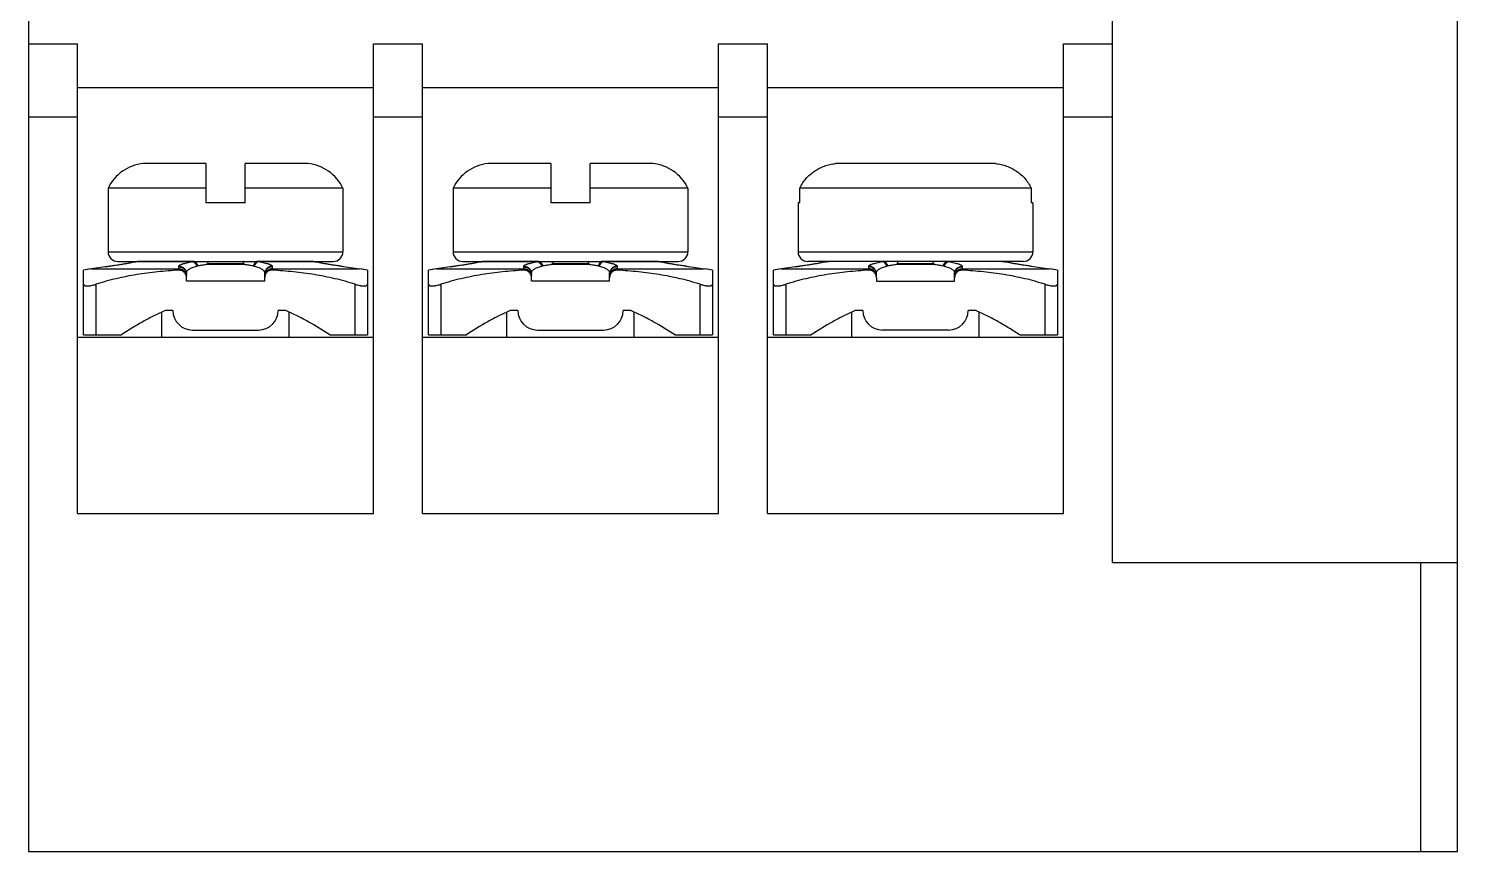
# Model space of a CAD drawing. Header units: millimetres. Extents: x 4 to 33.2, y 10.2 to 41.
# Drawn here: x 4.05 to 33.25, y 10.15 to 26.96 of the extents above; entities that cross this region are included whole.
import ezdxf

# ---------------------------------------------------------------- set-up
doc = ezdxf.new("R2010")
doc.units = ezdxf.units.MM
doc.header["$LTSCALE"] = 3.351474
doc.layers.get('0').update_dxf_attribs({"linetype": 'CONTINUOUS'})

msp = doc.modelspace()

# ---------------------------------------------------------------- linework, layer by layer
at = {"color": 7}
for p, q in [((4.049, 40.75), (4.049, 10.15)), ((33.249, 10.15), (33.249, 40.75)), ((26.199, 16.05), (26.199, 38.15)), ((4.049, 26.65), (5.049, 26.65)), ((5.049, 17.05), (5.049, 26.65)), ((11.099, 17.05), (11.099, 26.65)), ((11.099, 26.65), (12.099, 26.65)), ((12.099, 17.05), (12.099, 26.65)), ((18.149, 17.05), (18.149, 26.65)), ((18.149, 26.65), (19.149, 26.65)), ((19.149, 17.05), (19.149, 26.65)), ((25.199, 26.65), (26.199, 26.65)), ((25.199, 17.05), (25.199, 26.65)), ((11.099, 25.75), (5.049, 25.75)), ((18.149, 25.75), (12.099, 25.75)), ((25.199, 25.75), (19.149, 25.75)), ((5.049, 25.15), (4.049, 25.15)), ((12.099, 25.15), (11.099, 25.15)), ((19.149, 25.15), (18.149, 25.15)), ((26.199, 25.15), (25.199, 25.15)), ((7.674, 24.2), (6.391, 24.2)), ((7.674, 24.2), (7.674, 23.4)), ((8.474, 23.4), (8.474, 24.2)), ((9.757, 24.2), (8.474, 24.2)), ((14.724, 24.2), (13.441, 24.2)), ((14.724, 24.2), (14.724, 23.4)), ((15.524, 23.4), (15.524, 24.2)), ((16.807, 24.2), (15.524, 24.2)), ((23.809, 24.2), (20.539, 24.2)), ((5.674, 23.7), (5.674, 22.4)), ((7.674, 23.7), (5.674, 23.7)), ((10.474, 23.7), (8.474, 23.7)), ((10.474, 23.7), (10.474, 22.4)), ((12.724, 23.7), (12.724, 22.4)), ((14.724, 23.7), (12.724, 23.7)), ((17.524, 23.7), (15.524, 23.7)), ((17.524, 23.7), (17.524, 22.4)), ((24.54, 23.7), (19.807, 23.7)), ((19.807, 23.4), (19.807, 23.7)), ((24.54, 23.7), (24.54, 23.4)), ((8.474, 23.4), (7.674, 23.4)), ((15.524, 23.4), (14.724, 23.4)), ((19.807, 23.4), (19.774, 23.4)), ((19.774, 23.4), (19.774, 22.4)), ((24.574, 23.4), (24.54, 23.4)), ((24.574, 23.4), (24.574, 22.4)), ((5.674, 22.4), (10.474, 22.4)), ((5.874, 22.2), (10.274, 22.2)), ((6.265, 22.195), (6.274, 22.197)), ((6.265, 22.195), (6.265, 22.195)), ((6.274, 22.197), (6.266, 22.195)), ((7.399, 22.197), (6.274, 22.197)), ((9.874, 22.197), (8.749, 22.197)), ((9.883, 22.195), (9.874, 22.197)), ((9.882, 22.195), (9.874, 22.197)), ((9.883, 22.195), (9.883, 22.195)), ((12.724, 22.4), (17.524, 22.4)), ((12.924, 22.2), (17.324, 22.2)), ((13.315, 22.195), (13.324, 22.197)), ((13.315, 22.195), (13.315, 22.195)), ((13.324, 22.197), (13.316, 22.195)), ((14.449, 22.197), (13.324, 22.197)), ((16.924, 22.197), (15.799, 22.197)), ((16.933, 22.195), (16.924, 22.197)), ((16.932, 22.195), (16.924, 22.197)), ((16.933, 22.195), (16.933, 22.195)), ((19.774, 22.4), (24.574, 22.4)), ((24.374, 22.2), (19.974, 22.2)), ((20.374, 22.197), (20.365, 22.195)), ((20.365, 22.195), (20.365, 22.195)), ((20.374, 22.197), (20.366, 22.195)), ((21.499, 22.197), (20.374, 22.197)), ((23.974, 22.197), (22.849, 22.197)), ((23.974, 22.197), (23.983, 22.195)), ((23.982, 22.195), (23.974, 22.197)), ((23.983, 22.195), (23.983, 22.195)), ((5.174, 20.7), (5.174, 22.023)), ((5.707, 22.102), (5.336, 22.05)), ((5.336, 22.05), (5.336, 22.05)), ((5.336, 22.05), (7.117, 22.05)), ((5.617, 22.089), (5.707, 22.102)), ((5.617, 22.09), (5.617, 22.089)), ((5.955, 22.14), (5.707, 22.102)), ((6.077, 22.16), (5.953, 22.139)), ((7.117, 22.05), (7.115, 22.023)), ((7.116, 22.089), (7.117, 22.05)), ((7.274, 21.902), (7.274, 21.967)), ((8.477, 22.139), (7.671, 22.139)), ((8.435, 22.153), (7.713, 22.153)), ((8.874, 21.8), (8.874, 21.967)), ((9.031, 22.05), (9.032, 22.089)), ((9.031, 22.05), (10.811, 22.05)), ((9.033, 22.023), (9.031, 22.05)), ((10.441, 22.102), (10.44, 22.102)), ((10.44, 22.102), (10.531, 22.089)), ((10.441, 22.102), (10.811, 22.05)), ((10.531, 22.09), (10.531, 22.089)), ((10.811, 22.05), (10.811, 22.05)), ((10.974, 22.024), (10.974, 20.7)), ((12.224, 20.7), (12.224, 22.023)), ((12.757, 22.102), (12.386, 22.05)), ((12.386, 22.05), (12.386, 22.05)), ((12.386, 22.05), (14.167, 22.05)), ((12.667, 22.089), (12.757, 22.102)), ((12.667, 22.09), (12.667, 22.089)), ((13.005, 22.14), (12.757, 22.102)), ((13.127, 22.16), (13.003, 22.139)), ((14.167, 22.05), (14.165, 22.023)), ((14.166, 22.089), (14.167, 22.05)), ((14.324, 21.902), (14.324, 21.967)), ((15.527, 22.139), (14.721, 22.139)), ((15.485, 22.153), (14.763, 22.153)), ((15.924, 21.8), (15.924, 21.967)), ((16.081, 22.05), (16.082, 22.089)), ((16.081, 22.05), (17.861, 22.05)), ((16.083, 22.023), (16.081, 22.05)), ((17.491, 22.102), (17.49, 22.102)), ((17.49, 22.102), (17.581, 22.089)), ((17.491, 22.102), (17.861, 22.05)), ((17.581, 22.09), (17.581, 22.089)), ((17.861, 22.05), (17.861, 22.05)), ((18.024, 22.024), (18.024, 20.7)), ((19.274, 20.7), (19.274, 22.023)), ((19.807, 22.102), (19.436, 22.05)), ((19.436, 22.05), (21.217, 22.05)), ((19.436, 22.05), (19.436, 22.05)), ((19.717, 22.089), (19.807, 22.102)), ((19.717, 22.089), (19.717, 22.09)), ((20.055, 22.14), (19.807, 22.102)), ((19.807, 22.102), (19.807, 22.102)), ((20.177, 22.16), (20.053, 22.139)), ((21.217, 22.05), (21.215, 22.023)), ((21.216, 22.089), (21.217, 22.05)), ((21.374, 21.902), (21.374, 21.967)), ((22.577, 22.139), (21.771, 22.139)), ((22.535, 22.153), (21.813, 22.153)), ((22.974, 21.8), (22.974, 21.967)), ((23.131, 22.05), (23.132, 22.089)), ((23.131, 22.05), (24.911, 22.05)), ((23.133, 22.023), (23.131, 22.05)), ((24.54, 22.102), (24.631, 22.089)), ((24.541, 22.102), (24.911, 22.05)), ((24.631, 22.089), (24.631, 22.09)), ((24.911, 22.05), (24.911, 22.05)), ((25.074, 22.024), (25.074, 20.7)), ((5.424, 21.734), (5.424, 20.7)), ((7.274, 21.8), (7.274, 21.871)), ((8.874, 21.8), (7.274, 21.8)), ((10.724, 20.7), (10.724, 21.734)), ((12.474, 21.734), (12.474, 20.7)), ((14.324, 21.8), (14.324, 21.871)), ((15.924, 21.8), (14.324, 21.8)), ((17.774, 20.7), (17.774, 21.734)), ((19.524, 21.734), (19.524, 20.7)), ((21.374, 21.871), (21.374, 21.8)), ((21.374, 21.8), (22.974, 21.8)), ((24.824, 20.7), (24.824, 21.734)), ((6.774, 20.65), (6.774, 21.166)), ((6.999, 21.2), (6.844, 21.2)), ((9.304, 21.2), (9.149, 21.2)), ((9.374, 20.65), (9.374, 21.166)), ((13.824, 20.65), (13.824, 21.166)), ((14.049, 21.2), (13.894, 21.2)), ((16.354, 21.2), (16.199, 21.2)), ((16.424, 20.65), (16.424, 21.166)), ((20.874, 20.65), (20.874, 21.166)), ((21.099, 21.2), (20.944, 21.2)), ((23.404, 21.2), (23.249, 21.2)), ((23.474, 20.65), (23.474, 21.166)), ((7.399, 20.8), (8.749, 20.8)), ((14.449, 20.8), (15.799, 20.8)), ((22.849, 20.8), (21.499, 20.8)), ((11.099, 20.65), (5.049, 20.65)), ((5.174, 20.7), (5.945, 20.7)), ((10.203, 20.7), (10.974, 20.7)), ((18.149, 20.65), (12.099, 20.65)), ((12.224, 20.7), (12.995, 20.7)), ((17.253, 20.7), (18.024, 20.7)), ((25.199, 20.65), (19.149, 20.65)), ((19.274, 20.7), (20.045, 20.7)), ((24.303, 20.7), (25.074, 20.7)), ((5.049, 17.05), (11.099, 17.05)), ((12.099, 17.05), (18.149, 17.05)), ((19.149, 17.05), (25.199, 17.05)), ((26.199, 16.05), (33.249, 16.05)), ((32.499, 10.15), (32.499, 16.05)), ((4.049, 10.15), (33.249, 10.15))]:
    msp.add_line(p, q, dxfattribs=at)
for points in [[(6.311, 22.2), (6.304, 22.2), (6.274, 22.197), (6.075, 22.16)], [(9.873, 22.197), (9.844, 22.2), (9.837, 22.2)], [(10.441, 22.102), (10.193, 22.14), (10.071, 22.16), (9.873, 22.197)], [(13.361, 22.2), (13.354, 22.2), (13.324, 22.197), (13.125, 22.16)], [(16.923, 22.197), (16.894, 22.2), (16.887, 22.2)], [(17.491, 22.102), (17.243, 22.14), (17.121, 22.16), (16.923, 22.197)], [(20.411, 22.2), (20.404, 22.2), (20.374, 22.197), (20.175, 22.16)], [(23.973, 22.197), (23.944, 22.2), (23.937, 22.2)], [(24.541, 22.102), (24.293, 22.14), (24.171, 22.16), (23.973, 22.197)], [(5.336, 22.05), (5.279, 22.042), (5.204, 22.029), (5.174, 22.024)], [(10.974, 22.024), (10.944, 22.029), (10.869, 22.042), (10.811, 22.05)], [(12.386, 22.05), (12.329, 22.042), (12.254, 22.029), (12.224, 22.024)], [(18.024, 22.024), (17.994, 22.029), (17.919, 22.042), (17.861, 22.05)], [(19.436, 22.05), (19.379, 22.042), (19.304, 22.029), (19.274, 22.024)], [(25.074, 22.024), (25.044, 22.029), (24.969, 22.042), (24.911, 22.05)]]:
    msp.add_lwpolyline(points, dxfattribs=at)
for centre, radius, start, end in [((6.482, 23.305), 0.9, 95.8338, 153.943), ((9.665, 23.305), 0.9, 26.057, 84.1662), ((13.532, 23.305), 0.9, 95.8338, 153.943), ((16.715, 23.305), 0.9, 26.057, 84.1662), ((5.874, 22.4), 0.2, 180, 270), ((10.274, 22.4), 0.2, 270, 360), ((12.924, 22.4), 0.2, 180, 270), ((17.324, 22.4), 0.2, 270, 360), ((19.974, 22.4), 0.2, 180, 270), ((24.374, 22.4), 0.2, 270, 360), ((5.886, 18.179), 3.91, 98.0843, 100.4983), ((7.235, 22.092), 0.119, 175.0508, 181.1799), ((7.124, 21.938), 0.151, 90.0001, 93.0591), ((7.124, 21.899), 0.152, 90.0001, 92.7791), ((7.736, 21.138), 1, 103.4077, 104.4049), ((8.409, 21.126), 1.013, 75.6013, 76.5861), ((8.913, 22.092), 0.119, 358.8201, 4.9492), ((10.26, 18.17), 3.919, 79.5045, 81.9129), ((12.936, 18.179), 3.91, 98.0843, 100.4983), ((14.285, 22.092), 0.119, 175.0508, 181.1799), ((14.174, 21.938), 0.151, 90.0001, 93.0591), ((14.174, 21.899), 0.152, 90.0001, 92.7791), ((14.786, 21.138), 1, 103.4077, 104.4049), ((15.459, 21.126), 1.013, 75.6013, 76.5861), ((15.963, 22.092), 0.119, 358.8201, 4.9492), ((17.31, 18.17), 3.919, 79.5045, 81.9129), ((19.986, 18.179), 3.91, 98.0843, 100.4983), ((21.335, 22.092), 0.119, 175.0508, 181.1799), ((21.224, 21.938), 0.151, 90.0001, 93.0591), ((21.224, 21.899), 0.152, 90.0001, 92.7791), ((21.836, 21.138), 1, 103.4077, 104.4049), ((22.509, 21.126), 1.013, 75.6013, 76.5861), ((23.124, 21.951), 0.151, 86.9583, 90.1183), ((23.013, 22.092), 0.119, 358.8201, 4.9492), ((24.36, 18.17), 3.919, 79.5045, 81.9129), ((7.399, 21.2), 0.4, 180, 270), ((8.749, 21.2), 0.4, 270, 360), ((14.449, 21.2), 0.4, 180, 270), ((15.799, 21.2), 0.4, 270, 360), ((21.499, 21.2), 0.4, 180, 270), ((22.849, 21.2), 0.4, 270, 360)]:
    msp.add_arc(centre, radius, start, end, dxfattribs=at)
for points, knots in [([(19.807, 23.7), (19.825, 23.735), (19.863, 23.801), (19.934, 23.893), (20.016, 23.976), (20.107, 24.047), (20.207, 24.106), (20.313, 24.152), (20.425, 24.184), (20.501, 24.196), (20.539, 24.2)], [0, 0, 0, 0, 0.124982, 0.250006, 0.374998, 0.500002, 0.625002, 0.749989, 0.875015, 1, 1, 1, 1]), ([(23.809, 24.2), (23.847, 24.196), (23.923, 24.184), (24.034, 24.152), (24.141, 24.106), (24.241, 24.047), (24.332, 23.976), (24.414, 23.893), (24.484, 23.801), (24.523, 23.735), (24.54, 23.7)], [0, 0, 0, 0, 0.124985, 0.250011, 0.374999, 0.499999, 0.625004, 0.749996, 0.875018, 1, 1, 1, 1]), ([(6.266, 22.195), (6.248, 22.191), (6.21, 22.184), (6.151, 22.172), (6.086, 22.161), (6.016, 22.149), (5.942, 22.137), (5.839, 22.121), (5.76, 22.109), (5.707, 22.102)], [0, 0, 0, 0, 0.097332, 0.204491, 0.32175, 0.447133, 0.579094, 0.716309, 1, 1, 1, 1]), ([(6.274, 22.197), (6.277, 22.197), (6.289, 22.199), (6.302, 22.2), (6.311, 22.2)], [0, 0, 0, 0, 0.258185, 1, 1, 1, 1]), ([(7.116, 22.102), (7.116, 22.103), (7.117, 22.105), (7.118, 22.108), (7.119, 22.111), (7.123, 22.115), (7.129, 22.12), (7.137, 22.126), (7.148, 22.132), (7.161, 22.138), (7.177, 22.144), (7.194, 22.15), (7.213, 22.157), (7.243, 22.165), (7.284, 22.175), (7.34, 22.186), (7.379, 22.193), (7.399, 22.197)], [0, 0, 0, 0, 0.009474, 0.019603, 0.030745, 0.043123, 0.071977, 0.106596, 0.147325, 0.194446, 0.248117, 0.308255, 0.374671, 0.447161, 0.610034, 0.796114, 1, 1, 1, 1]), ([(7.429, 22.2), (7.426, 22.2), (7.416, 22.2), (7.406, 22.198), (7.399, 22.197)], [0, 0, 0, 0, 0.251792, 1, 1, 1, 1]), ([(7.399, 22.197), (7.403, 22.196), (7.412, 22.194), (7.425, 22.189), (7.437, 22.18), (7.45, 22.169), (7.461, 22.156), (7.471, 22.141), (7.48, 22.124), (7.485, 22.113), (7.487, 22.107)], [0, 0, 0, 0, 0.097114, 0.202482, 0.317265, 0.44138, 0.57394, 0.712964, 0.855906, 1, 1, 1, 1]), ([(7.429, 22.2), (7.432, 22.2), (7.44, 22.199), (7.452, 22.194), (7.463, 22.186), (7.474, 22.176), (7.484, 22.162), (7.492, 22.147), (7.499, 22.129), (7.502, 22.117), (7.504, 22.111)], [0, 0, 0, 0, 0.09212, 0.191216, 0.300452, 0.421345, 0.554018, 0.696683, 0.846494, 1, 1, 1, 1]), ([(7.702, 22.2), (7.703, 22.2), (7.703, 22.2), (7.704, 22.199), (7.705, 22.198), (7.705, 22.197), (7.706, 22.195), (7.707, 22.192), (7.708, 22.187), (7.71, 22.181), (7.711, 22.172), (7.712, 22.163), (7.713, 22.156), (7.713, 22.153)], [0, 0, 0, 0, 0.015317, 0.034324, 0.058987, 0.090177, 0.128286, 0.173494, 0.285259, 0.425083, 0.592084, 0.784496, 1, 1, 1, 1]), ([(8.445, 22.2), (8.445, 22.2), (8.445, 22.2), (8.444, 22.199), (8.443, 22.198), (8.442, 22.197), (8.442, 22.195), (8.441, 22.192), (8.44, 22.187), (8.438, 22.181), (8.437, 22.172), (8.436, 22.163), (8.435, 22.156), (8.435, 22.153)], [0, 0, 0, 0, 0.015316, 0.034321, 0.058982, 0.090171, 0.12828, 0.173488, 0.285255, 0.42508, 0.592083, 0.784495, 1, 1, 1, 1]), ([(8.719, 22.2), (8.715, 22.2), (8.707, 22.199), (8.696, 22.194), (8.684, 22.186), (8.674, 22.176), (8.664, 22.162), (8.656, 22.147), (8.649, 22.129), (8.646, 22.117), (8.644, 22.111)], [0, 0, 0, 0, 0.09212, 0.191216, 0.300452, 0.421345, 0.554018, 0.696683, 0.846494, 1, 1, 1, 1]), ([(8.749, 22.197), (8.744, 22.196), (8.736, 22.194), (8.723, 22.189), (8.71, 22.18), (8.698, 22.169), (8.687, 22.156), (8.677, 22.141), (8.668, 22.124), (8.663, 22.113), (8.661, 22.107)], [0, 0, 0, 0, 0.097114, 0.202482, 0.317265, 0.44138, 0.57394, 0.712964, 0.855906, 1, 1, 1, 1]), ([(8.749, 22.197), (8.746, 22.197), (8.737, 22.199), (8.727, 22.2), (8.719, 22.2)], [0, 0, 0, 0, 0.249157, 1, 1, 1, 1]), ([(8.749, 22.197), (8.769, 22.193), (8.808, 22.186), (8.863, 22.175), (8.905, 22.165), (8.935, 22.157), (8.954, 22.15), (8.971, 22.144), (8.986, 22.138), (9, 22.132), (9.01, 22.126), (9.019, 22.12), (9.025, 22.115), (9.028, 22.111), (9.03, 22.108), (9.031, 22.105), (9.032, 22.103), (9.032, 22.102)], [0, 0, 0, 0, 0.203917, 0.389932, 0.552731, 0.625223, 0.691677, 0.751874, 0.805604, 0.852767, 0.893519, 0.928139, 0.956971, 0.969328, 0.980443, 0.990544, 1, 1, 1, 1]), ([(9.837, 22.2), (9.84, 22.2), (9.852, 22.2), (9.865, 22.198), (9.874, 22.197)], [0, 0, 0, 0, 0.242238, 1, 1, 1, 1]), ([(10.44, 22.102), (10.387, 22.109), (10.309, 22.121), (10.205, 22.137), (10.132, 22.149), (10.062, 22.161), (9.997, 22.172), (9.938, 22.184), (9.9, 22.191), (9.882, 22.195)], [0, 0, 0, 0, 0.283674, 0.4209, 0.55289, 0.678286, 0.795523, 0.902652, 1, 1, 1, 1]), ([(13.316, 22.195), (13.298, 22.191), (13.26, 22.184), (13.201, 22.172), (13.136, 22.161), (13.066, 22.149), (12.992, 22.137), (12.889, 22.121), (12.81, 22.109), (12.757, 22.102)], [0, 0, 0, 0, 0.097332, 0.204491, 0.32175, 0.447133, 0.579094, 0.716309, 1, 1, 1, 1]), ([(13.324, 22.197), (13.327, 22.197), (13.339, 22.199), (13.352, 22.2), (13.361, 22.2)], [0, 0, 0, 0, 0.258185, 1, 1, 1, 1]), ([(14.166, 22.102), (14.166, 22.103), (14.167, 22.105), (14.168, 22.108), (14.169, 22.111), (14.173, 22.115), (14.179, 22.12), (14.187, 22.126), (14.198, 22.132), (14.211, 22.138), (14.227, 22.144), (14.244, 22.15), (14.263, 22.157), (14.293, 22.165), (14.334, 22.175), (14.39, 22.186), (14.429, 22.193), (14.449, 22.197)], [0, 0, 0, 0, 0.009474, 0.019603, 0.030745, 0.043123, 0.071977, 0.106596, 0.147325, 0.194446, 0.248117, 0.308255, 0.374671, 0.447161, 0.610034, 0.796114, 1, 1, 1, 1]), ([(14.479, 22.2), (14.476, 22.2), (14.466, 22.2), (14.456, 22.198), (14.449, 22.197)], [0, 0, 0, 0, 0.251792, 1, 1, 1, 1]), ([(14.449, 22.197), (14.453, 22.196), (14.462, 22.194), (14.475, 22.189), (14.487, 22.18), (14.5, 22.169), (14.511, 22.156), (14.521, 22.141), (14.53, 22.124), (14.535, 22.113), (14.537, 22.107)], [0, 0, 0, 0, 0.097114, 0.202482, 0.317265, 0.44138, 0.57394, 0.712964, 0.855906, 1, 1, 1, 1]), ([(14.479, 22.2), (14.482, 22.2), (14.49, 22.199), (14.502, 22.194), (14.513, 22.186), (14.524, 22.176), (14.534, 22.162), (14.542, 22.147), (14.549, 22.129), (14.552, 22.117), (14.554, 22.111)], [0, 0, 0, 0, 0.09212, 0.191216, 0.300452, 0.421345, 0.554018, 0.696683, 0.846494, 1, 1, 1, 1]), ([(14.752, 22.2), (14.753, 22.2), (14.753, 22.2), (14.754, 22.199), (14.755, 22.198), (14.755, 22.197), (14.756, 22.195), (14.757, 22.192), (14.758, 22.187), (14.76, 22.181), (14.761, 22.172), (14.762, 22.163), (14.763, 22.156), (14.763, 22.153)], [0, 0, 0, 0, 0.015317, 0.034324, 0.058987, 0.090177, 0.128286, 0.173494, 0.285259, 0.425083, 0.592084, 0.784496, 1, 1, 1, 1]), ([(15.495, 22.2), (15.495, 22.2), (15.495, 22.2), (15.494, 22.199), (15.493, 22.198), (15.492, 22.197), (15.492, 22.195), (15.491, 22.192), (15.49, 22.187), (15.488, 22.181), (15.487, 22.172), (15.486, 22.163), (15.485, 22.156), (15.485, 22.153)], [0, 0, 0, 0, 0.015316, 0.034321, 0.058982, 0.090171, 0.12828, 0.173488, 0.285255, 0.42508, 0.592083, 0.784495, 1, 1, 1, 1]), ([(15.769, 22.2), (15.765, 22.2), (15.757, 22.199), (15.746, 22.194), (15.734, 22.186), (15.724, 22.176), (15.714, 22.162), (15.706, 22.147), (15.699, 22.129), (15.696, 22.117), (15.694, 22.111)], [0, 0, 0, 0, 0.09212, 0.191216, 0.300452, 0.421345, 0.554018, 0.696683, 0.846494, 1, 1, 1, 1]), ([(15.799, 22.197), (15.794, 22.196), (15.786, 22.194), (15.773, 22.189), (15.76, 22.18), (15.748, 22.169), (15.737, 22.156), (15.727, 22.141), (15.718, 22.124), (15.713, 22.113), (15.711, 22.107)], [0, 0, 0, 0, 0.097114, 0.202482, 0.317265, 0.44138, 0.57394, 0.712964, 0.855906, 1, 1, 1, 1]), ([(15.799, 22.197), (15.796, 22.197), (15.787, 22.199), (15.777, 22.2), (15.769, 22.2)], [0, 0, 0, 0, 0.249157, 1, 1, 1, 1]), ([(15.799, 22.197), (15.819, 22.193), (15.858, 22.186), (15.913, 22.175), (15.955, 22.165), (15.985, 22.157), (16.004, 22.15), (16.021, 22.144), (16.036, 22.138), (16.05, 22.132), (16.06, 22.126), (16.069, 22.12), (16.075, 22.115), (16.078, 22.111), (16.08, 22.108), (16.081, 22.105), (16.082, 22.103), (16.082, 22.102)], [0, 0, 0, 0, 0.203917, 0.389932, 0.552731, 0.625223, 0.691677, 0.751874, 0.805604, 0.852767, 0.893519, 0.928139, 0.956971, 0.969328, 0.980443, 0.990544, 1, 1, 1, 1]), ([(16.887, 22.2), (16.89, 22.2), (16.902, 22.2), (16.915, 22.198), (16.924, 22.197)], [0, 0, 0, 0, 0.242238, 1, 1, 1, 1]), ([(17.49, 22.102), (17.437, 22.109), (17.359, 22.121), (17.255, 22.137), (17.182, 22.149), (17.112, 22.161), (17.047, 22.172), (16.988, 22.184), (16.95, 22.191), (16.932, 22.195)], [0, 0, 0, 0, 0.283674, 0.4209, 0.55289, 0.678286, 0.795523, 0.902652, 1, 1, 1, 1]), ([(20.366, 22.195), (20.348, 22.191), (20.31, 22.184), (20.251, 22.172), (20.186, 22.161), (20.116, 22.149), (20.042, 22.137), (19.939, 22.121), (19.86, 22.109), (19.807, 22.102)], [0, 0, 0, 0, 0.097331, 0.204488, 0.321746, 0.44713, 0.57909, 0.716306, 1, 1, 1, 1]), ([(20.374, 22.197), (20.377, 22.197), (20.389, 22.199), (20.402, 22.2), (20.411, 22.2)], [0, 0, 0, 0, 0.258185, 1, 1, 1, 1]), ([(21.216, 22.102), (21.216, 22.103), (21.217, 22.105), (21.218, 22.108), (21.219, 22.111), (21.223, 22.115), (21.229, 22.12), (21.237, 22.126), (21.248, 22.132), (21.261, 22.138), (21.277, 22.144), (21.294, 22.15), (21.313, 22.157), (21.343, 22.165), (21.384, 22.175), (21.44, 22.186), (21.479, 22.193), (21.499, 22.197)], [0, 0, 0, 0, 0.009474, 0.019603, 0.030745, 0.043123, 0.071977, 0.106596, 0.147325, 0.194446, 0.248117, 0.308255, 0.374671, 0.447161, 0.610034, 0.796114, 1, 1, 1, 1]), ([(21.529, 22.2), (21.526, 22.2), (21.516, 22.2), (21.506, 22.198), (21.499, 22.197)], [0, 0, 0, 0, 0.251792, 1, 1, 1, 1]), ([(21.587, 22.107), (21.585, 22.113), (21.58, 22.124), (21.571, 22.141), (21.561, 22.156), (21.55, 22.169), (21.537, 22.18), (21.525, 22.189), (21.512, 22.194), (21.503, 22.196), (21.499, 22.197)], [0, 0, 0, 0, 0.144094, 0.287036, 0.42606, 0.55862, 0.682735, 0.797518, 0.902886, 1, 1, 1, 1]), ([(21.604, 22.111), (21.602, 22.117), (21.599, 22.129), (21.592, 22.147), (21.584, 22.162), (21.574, 22.176), (21.563, 22.186), (21.552, 22.194), (21.54, 22.199), (21.532, 22.2), (21.529, 22.2)], [0, 0, 0, 0, 0.153506, 0.303317, 0.445982, 0.578655, 0.699548, 0.808784, 0.90788, 1, 1, 1, 1]), ([(21.813, 22.153), (21.813, 22.156), (21.812, 22.163), (21.811, 22.172), (21.81, 22.181), (21.808, 22.187), (21.807, 22.192), (21.806, 22.195), (21.805, 22.197), (21.805, 22.198), (21.804, 22.199), (21.803, 22.2), (21.803, 22.2), (21.802, 22.2)], [0, 0, 0, 0, 0.215508, 0.40792, 0.574923, 0.71475, 0.826519, 0.871727, 0.909835, 0.941023, 0.965682, 0.984685, 1, 1, 1, 1]), ([(22.535, 22.153), (22.535, 22.156), (22.536, 22.163), (22.537, 22.172), (22.538, 22.181), (22.54, 22.187), (22.541, 22.192), (22.542, 22.195), (22.542, 22.197), (22.543, 22.198), (22.544, 22.199), (22.545, 22.2), (22.545, 22.2), (22.545, 22.2)], [0, 0, 0, 0, 0.215507, 0.40792, 0.574923, 0.714749, 0.826515, 0.871722, 0.90983, 0.941019, 0.965679, 0.984684, 1, 1, 1, 1]), ([(22.744, 22.111), (22.746, 22.117), (22.749, 22.129), (22.756, 22.147), (22.764, 22.162), (22.774, 22.176), (22.784, 22.186), (22.796, 22.194), (22.807, 22.199), (22.815, 22.2), (22.819, 22.2)], [0, 0, 0, 0, 0.153506, 0.303317, 0.445982, 0.578655, 0.699548, 0.808784, 0.90788, 1, 1, 1, 1]), ([(22.761, 22.107), (22.763, 22.113), (22.768, 22.124), (22.777, 22.141), (22.787, 22.156), (22.798, 22.169), (22.81, 22.18), (22.823, 22.189), (22.836, 22.194), (22.844, 22.196), (22.849, 22.197)], [0, 0, 0, 0, 0.144094, 0.287036, 0.42606, 0.55862, 0.682735, 0.797518, 0.902886, 1, 1, 1, 1]), ([(22.849, 22.197), (22.846, 22.197), (22.837, 22.199), (22.827, 22.2), (22.819, 22.2)], [0, 0, 0, 0, 0.249157, 1, 1, 1, 1]), ([(22.849, 22.197), (22.869, 22.193), (22.908, 22.186), (22.963, 22.175), (23.005, 22.165), (23.035, 22.157), (23.054, 22.15), (23.071, 22.144), (23.086, 22.138), (23.1, 22.132), (23.11, 22.126), (23.119, 22.12), (23.125, 22.115), (23.128, 22.111), (23.13, 22.108), (23.131, 22.105), (23.132, 22.103), (23.132, 22.102)], [0, 0, 0, 0, 0.203917, 0.389932, 0.552731, 0.625223, 0.691677, 0.751874, 0.805604, 0.852767, 0.893519, 0.928139, 0.956971, 0.969328, 0.980443, 0.990544, 1, 1, 1, 1]), ([(23.937, 22.2), (23.94, 22.2), (23.952, 22.2), (23.965, 22.198), (23.974, 22.197)], [0, 0, 0, 0, 0.242238, 1, 1, 1, 1]), ([(24.54, 22.102), (24.487, 22.109), (24.409, 22.121), (24.305, 22.137), (24.232, 22.149), (24.162, 22.161), (24.097, 22.172), (24.038, 22.184), (24, 22.191), (23.982, 22.195)], [0, 0, 0, 0, 0.283674, 0.4209, 0.55289, 0.678286, 0.795523, 0.902652, 1, 1, 1, 1]), ([(7.115, 22.023), (6.972, 22.015), (6.686, 21.992), (6.259, 21.937), (5.837, 21.854), (5.56, 21.778), (5.424, 21.734)], [0, 0, 0, 0, 0.250008, 0.500012, 0.750006, 1, 1, 1, 1]), ([(7.274, 21.871), (7.274, 21.881), (7.272, 21.902), (7.263, 21.931), (7.248, 21.959), (7.228, 21.982), (7.204, 22.002), (7.176, 22.015), (7.146, 22.023), (7.125, 22.024), (7.115, 22.023)], [0, 0, 0, 0, 0.124959, 0.25002, 0.374995, 0.50001, 0.62502, 0.749999, 0.87505, 1, 1, 1, 1]), ([(7.116, 22.102), (7.135, 22.103), (7.163, 22.099), (7.198, 22.084), (7.223, 22.067), (7.244, 22.045), (7.264, 22.013), (7.272, 21.985), (7.274, 21.967)], [0, 0, 0, 0, 0.240896, 0.370041, 0.50146, 0.632636, 0.761121, 1, 1, 1, 1]), ([(7.124, 22.09), (7.143, 22.09), (7.167, 22.085), (7.193, 22.073), (7.211, 22.063), (7.231, 22.046), (7.25, 22.023), (7.264, 21.996), (7.272, 21.969), (7.274, 21.95), (7.274, 21.941)], [0, 0, 0, 0, 0.24236, 0.306875, 0.372296, 0.504032, 0.635061, 0.762916, 0.884971, 1, 1, 1, 1]), ([(7.124, 22.05), (7.143, 22.05), (7.167, 22.046), (7.193, 22.034), (7.211, 22.023), (7.231, 22.007), (7.25, 21.983), (7.264, 21.957), (7.272, 21.929), (7.274, 21.911), (7.274, 21.902)], [0, 0, 0, 0, 0.242195, 0.306684, 0.372086, 0.503806, 0.634853, 0.762753, 0.88488, 1, 1, 1, 1]), ([(7.274, 21.967), (7.274, 21.971), (7.274, 21.977), (7.278, 21.991), (7.286, 22.004), (7.296, 22.016), (7.309, 22.03), (7.33, 22.045), (7.361, 22.063), (7.398, 22.079), (7.44, 22.094), (7.471, 22.103), (7.487, 22.107)], [0, 0, 0, 0, 0.036711, 0.074481, 0.156539, 0.202449, 0.252235, 0.364673, 0.495555, 0.645359, 0.813856, 1, 1, 1, 1]), ([(7.504, 22.111), (7.53, 22.117), (7.585, 22.128), (7.641, 22.136), (7.671, 22.139)], [0, 0, 0, 0, 0.473553, 1, 1, 1, 1]), ([(7.713, 22.153), (7.713, 22.152), (7.713, 22.152), (7.712, 22.151), (7.712, 22.15), (7.71, 22.148), (7.708, 22.147), (7.706, 22.146), (7.703, 22.145), (7.699, 22.144), (7.694, 22.143), (7.689, 22.142), (7.681, 22.14), (7.675, 22.14), (7.671, 22.139)], [0, 0, 0, 0, 0.02505, 0.050599, 0.077423, 0.105486, 0.164198, 0.225184, 0.287526, 0.350744, 0.478809, 0.608213, 0.738405, 1, 1, 1, 1]), ([(8.477, 22.139), (8.473, 22.14), (8.467, 22.14), (8.459, 22.142), (8.453, 22.143), (8.448, 22.144), (8.445, 22.145), (8.442, 22.146), (8.439, 22.147), (8.437, 22.148), (8.436, 22.15), (8.435, 22.151), (8.435, 22.152), (8.435, 22.152), (8.435, 22.153)], [0, 0, 0, 0, 0.261595, 0.391787, 0.521191, 0.649256, 0.712475, 0.774817, 0.835803, 0.894515, 0.922577, 0.949401, 0.97495, 1, 1, 1, 1]), ([(8.477, 22.139), (8.507, 22.136), (8.563, 22.128), (8.618, 22.117), (8.644, 22.111)], [0, 0, 0, 0, 0.526447, 1, 1, 1, 1]), ([(8.661, 22.107), (8.677, 22.103), (8.708, 22.094), (8.75, 22.079), (8.787, 22.063), (8.818, 22.045), (8.839, 22.03), (8.852, 22.016), (8.862, 22.004), (8.87, 21.991), (8.873, 21.977), (8.874, 21.971), (8.874, 21.967)], [0, 0, 0, 0, 0.186144, 0.354641, 0.504445, 0.635327, 0.747765, 0.797551, 0.843461, 0.925519, 0.963289, 1, 1, 1, 1]), ([(9.032, 22.102), (9.013, 22.103), (8.985, 22.099), (8.949, 22.084), (8.925, 22.067), (8.904, 22.045), (8.884, 22.013), (8.876, 21.985), (8.874, 21.967)], [0, 0, 0, 0, 0.240896, 0.370041, 0.50146, 0.632636, 0.761121, 1, 1, 1, 1]), ([(9.032, 22.089), (9.023, 22.09), (9.003, 22.089), (8.974, 22.082), (8.946, 22.069), (8.92, 22.05), (8.899, 22.025), (8.884, 21.998), (8.876, 21.97), (8.874, 21.95), (8.874, 21.941)], [0, 0, 0, 0, 0.116603, 0.240356, 0.369702, 0.501577, 0.633177, 0.761785, 0.884507, 1, 1, 1, 1]), ([(9.031, 22.05), (9.022, 22.05), (9.002, 22.05), (8.973, 22.043), (8.945, 22.029), (8.92, 22.01), (8.899, 21.986), (8.884, 21.959), (8.876, 21.93), (8.874, 21.911), (8.874, 21.902)], [0, 0, 0, 0, 0.116673, 0.240452, 0.369781, 0.501616, 0.633171, 0.761744, 0.884467, 1, 1, 1, 1]), ([(9.033, 22.023), (9.023, 22.024), (9.002, 22.023), (8.972, 22.015), (8.944, 22.002), (8.92, 21.982), (8.9, 21.959), (8.885, 21.931), (8.876, 21.902), (8.874, 21.881), (8.874, 21.871)], [0, 0, 0, 0, 0.124955, 0.250012, 0.374988, 0.499994, 0.625004, 0.749977, 0.875039, 1, 1, 1, 1]), ([(10.724, 21.734), (10.588, 21.778), (10.311, 21.854), (9.888, 21.937), (9.462, 21.992), (9.176, 22.015), (9.033, 22.023)], [0, 0, 0, 0, 0.249994, 0.499988, 0.749992, 1, 1, 1, 1]), ([(14.165, 22.023), (14.022, 22.015), (13.736, 21.992), (13.309, 21.937), (12.887, 21.854), (12.61, 21.778), (12.474, 21.734)], [0, 0, 0, 0, 0.250008, 0.500012, 0.750006, 1, 1, 1, 1]), ([(14.324, 21.871), (14.324, 21.881), (14.322, 21.902), (14.313, 21.931), (14.298, 21.959), (14.278, 21.982), (14.254, 22.002), (14.226, 22.015), (14.196, 22.023), (14.175, 22.024), (14.165, 22.023)], [0, 0, 0, 0, 0.124959, 0.25002, 0.374995, 0.50001, 0.62502, 0.749999, 0.87505, 1, 1, 1, 1]), ([(14.166, 22.102), (14.185, 22.103), (14.213, 22.099), (14.248, 22.084), (14.273, 22.067), (14.294, 22.045), (14.314, 22.013), (14.322, 21.985), (14.324, 21.967)], [0, 0, 0, 0, 0.240896, 0.370041, 0.50146, 0.632636, 0.761121, 1, 1, 1, 1]), ([(14.174, 22.09), (14.193, 22.09), (14.217, 22.085), (14.243, 22.073), (14.261, 22.063), (14.281, 22.046), (14.3, 22.023), (14.314, 21.996), (14.322, 21.969), (14.324, 21.95), (14.324, 21.941)], [0, 0, 0, 0, 0.24236, 0.306875, 0.372296, 0.504032, 0.635061, 0.762916, 0.884971, 1, 1, 1, 1]), ([(14.174, 22.05), (14.193, 22.05), (14.217, 22.046), (14.243, 22.034), (14.261, 22.023), (14.281, 22.007), (14.3, 21.983), (14.314, 21.957), (14.322, 21.929), (14.324, 21.911), (14.324, 21.902)], [0, 0, 0, 0, 0.242195, 0.306684, 0.372086, 0.503806, 0.634853, 0.762753, 0.88488, 1, 1, 1, 1]), ([(14.324, 21.967), (14.324, 21.971), (14.324, 21.977), (14.328, 21.991), (14.336, 22.004), (14.346, 22.016), (14.359, 22.03), (14.38, 22.045), (14.411, 22.063), (14.448, 22.079), (14.49, 22.094), (14.521, 22.103), (14.537, 22.107)], [0, 0, 0, 0, 0.036711, 0.074481, 0.156539, 0.202449, 0.252235, 0.364673, 0.495555, 0.645359, 0.813856, 1, 1, 1, 1]), ([(14.554, 22.111), (14.58, 22.117), (14.635, 22.128), (14.691, 22.136), (14.721, 22.139)], [0, 0, 0, 0, 0.473553, 1, 1, 1, 1]), ([(14.763, 22.153), (14.763, 22.152), (14.763, 22.152), (14.762, 22.151), (14.762, 22.15), (14.76, 22.148), (14.758, 22.147), (14.756, 22.146), (14.753, 22.145), (14.749, 22.144), (14.744, 22.143), (14.739, 22.142), (14.731, 22.14), (14.725, 22.14), (14.721, 22.139)], [0, 0, 0, 0, 0.02505, 0.050599, 0.077423, 0.105486, 0.164198, 0.225184, 0.287526, 0.350744, 0.478809, 0.608213, 0.738405, 1, 1, 1, 1]), ([(15.527, 22.139), (15.523, 22.14), (15.517, 22.14), (15.509, 22.142), (15.503, 22.143), (15.498, 22.144), (15.495, 22.145), (15.492, 22.146), (15.489, 22.147), (15.487, 22.148), (15.486, 22.15), (15.485, 22.151), (15.485, 22.152), (15.485, 22.152), (15.485, 22.153)], [0, 0, 0, 0, 0.261595, 0.391787, 0.521191, 0.649256, 0.712475, 0.774817, 0.835803, 0.894515, 0.922577, 0.949401, 0.97495, 1, 1, 1, 1]), ([(15.527, 22.139), (15.557, 22.136), (15.613, 22.128), (15.668, 22.117), (15.694, 22.111)], [0, 0, 0, 0, 0.526447, 1, 1, 1, 1]), ([(15.711, 22.107), (15.727, 22.103), (15.758, 22.094), (15.8, 22.079), (15.837, 22.063), (15.868, 22.045), (15.889, 22.03), (15.902, 22.016), (15.912, 22.004), (15.92, 21.991), (15.923, 21.977), (15.924, 21.971), (15.924, 21.967)], [0, 0, 0, 0, 0.186144, 0.354641, 0.504445, 0.635327, 0.747765, 0.797551, 0.843461, 0.925519, 0.963289, 1, 1, 1, 1]), ([(16.082, 22.102), (16.063, 22.103), (16.035, 22.099), (15.999, 22.084), (15.975, 22.067), (15.954, 22.045), (15.934, 22.013), (15.926, 21.985), (15.924, 21.967)], [0, 0, 0, 0, 0.240896, 0.370041, 0.50146, 0.632636, 0.761121, 1, 1, 1, 1]), ([(16.082, 22.089), (16.073, 22.09), (16.053, 22.089), (16.024, 22.082), (15.996, 22.069), (15.97, 22.05), (15.949, 22.025), (15.934, 21.998), (15.926, 21.97), (15.924, 21.95), (15.924, 21.941)], [0, 0, 0, 0, 0.116603, 0.240356, 0.369702, 0.501577, 0.633177, 0.761785, 0.884507, 1, 1, 1, 1]), ([(16.081, 22.05), (16.072, 22.05), (16.052, 22.05), (16.023, 22.043), (15.995, 22.029), (15.97, 22.01), (15.949, 21.986), (15.934, 21.959), (15.926, 21.93), (15.924, 21.911), (15.924, 21.902)], [0, 0, 0, 0, 0.116673, 0.240452, 0.369781, 0.501616, 0.633171, 0.761744, 0.884467, 1, 1, 1, 1]), ([(16.083, 22.023), (16.073, 22.024), (16.052, 22.023), (16.022, 22.015), (15.994, 22.002), (15.97, 21.982), (15.95, 21.959), (15.935, 21.931), (15.926, 21.902), (15.924, 21.881), (15.924, 21.871)], [0, 0, 0, 0, 0.124955, 0.250012, 0.374988, 0.499994, 0.625004, 0.749977, 0.875039, 1, 1, 1, 1]), ([(17.774, 21.734), (17.638, 21.778), (17.361, 21.854), (16.938, 21.937), (16.512, 21.992), (16.226, 22.015), (16.083, 22.023)], [0, 0, 0, 0, 0.249994, 0.499988, 0.749992, 1, 1, 1, 1]), ([(21.215, 22.023), (21.072, 22.015), (20.786, 21.992), (20.359, 21.937), (19.937, 21.854), (19.66, 21.778), (19.524, 21.734)], [0, 0, 0, 0, 0.250008, 0.500012, 0.750006, 1, 1, 1, 1]), ([(21.374, 21.871), (21.374, 21.881), (21.372, 21.902), (21.363, 21.931), (21.348, 21.959), (21.328, 21.982), (21.304, 22.002), (21.276, 22.015), (21.246, 22.023), (21.225, 22.024), (21.215, 22.023)], [0, 0, 0, 0, 0.124959, 0.25002, 0.374995, 0.50001, 0.62502, 0.749999, 0.87505, 1, 1, 1, 1]), ([(21.374, 21.967), (21.372, 21.985), (21.364, 22.013), (21.344, 22.045), (21.323, 22.067), (21.298, 22.084), (21.263, 22.099), (21.235, 22.103), (21.216, 22.102)], [0, 0, 0, 0, 0.238879, 0.367364, 0.49854, 0.629959, 0.759104, 1, 1, 1, 1]), ([(21.374, 21.941), (21.374, 21.95), (21.372, 21.969), (21.364, 21.996), (21.35, 22.023), (21.331, 22.046), (21.311, 22.063), (21.293, 22.073), (21.267, 22.085), (21.243, 22.09), (21.224, 22.09)], [0, 0, 0, 0, 0.115029, 0.237084, 0.364939, 0.495968, 0.627704, 0.693125, 0.75764, 1, 1, 1, 1]), ([(21.374, 21.902), (21.374, 21.911), (21.372, 21.929), (21.364, 21.957), (21.35, 21.983), (21.331, 22.007), (21.311, 22.023), (21.293, 22.034), (21.267, 22.046), (21.243, 22.05), (21.224, 22.05)], [0, 0, 0, 0, 0.11512, 0.237247, 0.365147, 0.496194, 0.627914, 0.693316, 0.757805, 1, 1, 1, 1]), ([(21.374, 21.967), (21.374, 21.971), (21.374, 21.977), (21.378, 21.991), (21.386, 22.004), (21.396, 22.016), (21.409, 22.03), (21.43, 22.045), (21.461, 22.063), (21.498, 22.079), (21.54, 22.094), (21.571, 22.103), (21.587, 22.107)], [0, 0, 0, 0, 0.036711, 0.074481, 0.156539, 0.202449, 0.252235, 0.364673, 0.495555, 0.645359, 0.813856, 1, 1, 1, 1]), ([(21.604, 22.111), (21.63, 22.117), (21.685, 22.128), (21.741, 22.136), (21.771, 22.139)], [0, 0, 0, 0, 0.473553, 1, 1, 1, 1]), ([(21.813, 22.153), (21.813, 22.152), (21.813, 22.152), (21.812, 22.151), (21.812, 22.15), (21.81, 22.148), (21.808, 22.147), (21.806, 22.146), (21.803, 22.145), (21.799, 22.144), (21.794, 22.143), (21.789, 22.142), (21.781, 22.14), (21.775, 22.14), (21.771, 22.139)], [0, 0, 0, 0, 0.025049, 0.050597, 0.077425, 0.105487, 0.164201, 0.225187, 0.287529, 0.350747, 0.478812, 0.608216, 0.738406, 1, 1, 1, 1]), ([(22.577, 22.139), (22.573, 22.14), (22.567, 22.14), (22.559, 22.142), (22.553, 22.143), (22.548, 22.144), (22.545, 22.145), (22.542, 22.146), (22.539, 22.147), (22.537, 22.148), (22.536, 22.15), (22.535, 22.151), (22.535, 22.152), (22.535, 22.152), (22.535, 22.153)], [0, 0, 0, 0, 0.261594, 0.391785, 0.521188, 0.649253, 0.712472, 0.774813, 0.8358, 0.894513, 0.922576, 0.949404, 0.974951, 1, 1, 1, 1]), ([(22.577, 22.139), (22.607, 22.136), (22.663, 22.128), (22.718, 22.117), (22.744, 22.111)], [0, 0, 0, 0, 0.526447, 1, 1, 1, 1]), ([(22.761, 22.107), (22.777, 22.103), (22.808, 22.094), (22.85, 22.079), (22.887, 22.063), (22.918, 22.045), (22.939, 22.03), (22.952, 22.016), (22.962, 22.004), (22.97, 21.991), (22.973, 21.977), (22.974, 21.971), (22.974, 21.967)], [0, 0, 0, 0, 0.186144, 0.354641, 0.504445, 0.635327, 0.747765, 0.797551, 0.843461, 0.925519, 0.963289, 1, 1, 1, 1]), ([(22.974, 21.967), (22.976, 21.985), (22.983, 22.011), (23.002, 22.042), (23.021, 22.064), (23.044, 22.081), (23.078, 22.097), (23.105, 22.102), (23.123, 22.102)], [0, 0, 0, 0, 0.237627, 0.365257, 0.49575, 0.626895, 0.756321, 1, 1, 1, 1]), ([(22.974, 21.941), (22.974, 21.95), (22.976, 21.97), (22.984, 21.998), (22.999, 22.025), (23.02, 22.05), (23.046, 22.069), (23.074, 22.082), (23.103, 22.089), (23.123, 22.09), (23.132, 22.089)], [0, 0, 0, 0, 0.115493, 0.238215, 0.366823, 0.498423, 0.630298, 0.759644, 0.883397, 1, 1, 1, 1]), ([(22.974, 21.902), (22.974, 21.911), (22.976, 21.93), (22.984, 21.959), (22.999, 21.986), (23.02, 22.01), (23.045, 22.029), (23.073, 22.043), (23.102, 22.05), (23.122, 22.05), (23.131, 22.05)], [0, 0, 0, 0, 0.115533, 0.238256, 0.366829, 0.498384, 0.630219, 0.759548, 0.883327, 1, 1, 1, 1]), ([(23.133, 22.023), (23.123, 22.024), (23.102, 22.023), (23.072, 22.015), (23.044, 22.002), (23.02, 21.982), (23, 21.959), (22.985, 21.931), (22.976, 21.902), (22.974, 21.881), (22.974, 21.871)], [0, 0, 0, 0, 0.124955, 0.250012, 0.374988, 0.499994, 0.625004, 0.749977, 0.875039, 1, 1, 1, 1]), ([(24.824, 21.734), (24.688, 21.778), (24.411, 21.854), (23.988, 21.937), (23.562, 21.992), (23.276, 22.015), (23.133, 22.023)], [0, 0, 0, 0, 0.249994, 0.499988, 0.749992, 1, 1, 1, 1]), ([(5.174, 21.734), (5.174, 21.732), (5.175, 21.727), (5.178, 21.72), (5.184, 21.714), (5.193, 21.709), (5.203, 21.705), (5.216, 21.702), (5.231, 21.7), (5.254, 21.7), (5.28, 21.701), (5.307, 21.705), (5.338, 21.711), (5.377, 21.72), (5.408, 21.729), (5.424, 21.734)], [0, 0, 0, 0, 0.027636, 0.055413, 0.085937, 0.121293, 0.162813, 0.211184, 0.266583, 0.328945, 0.472667, 0.552735, 0.637111, 0.815275, 1, 1, 1, 1]), ([(10.724, 21.734), (10.74, 21.729), (10.771, 21.72), (10.81, 21.711), (10.84, 21.705), (10.868, 21.701), (10.893, 21.7), (10.917, 21.7), (10.932, 21.702), (10.944, 21.705), (10.955, 21.709), (10.963, 21.714), (10.969, 21.72), (10.973, 21.727), (10.974, 21.732), (10.974, 21.734)], [0, 0, 0, 0, 0.184751, 0.362951, 0.447332, 0.527401, 0.671119, 0.733477, 0.788873, 0.837232, 0.87875, 0.914094, 0.944604, 0.972368, 1, 1, 1, 1]), ([(12.224, 21.734), (12.224, 21.732), (12.225, 21.727), (12.228, 21.72), (12.234, 21.714), (12.243, 21.709), (12.253, 21.705), (12.266, 21.702), (12.281, 21.7), (12.304, 21.7), (12.33, 21.701), (12.357, 21.705), (12.388, 21.711), (12.427, 21.72), (12.458, 21.729), (12.474, 21.734)], [0, 0, 0, 0, 0.027636, 0.055413, 0.085937, 0.121293, 0.162813, 0.211184, 0.266583, 0.328945, 0.472667, 0.552735, 0.637111, 0.815275, 1, 1, 1, 1]), ([(17.774, 21.734), (17.79, 21.729), (17.821, 21.72), (17.86, 21.711), (17.89, 21.705), (17.918, 21.701), (17.943, 21.7), (17.967, 21.7), (17.982, 21.702), (17.994, 21.705), (18.005, 21.709), (18.013, 21.714), (18.019, 21.72), (18.023, 21.727), (18.024, 21.732), (18.024, 21.734)], [0, 0, 0, 0, 0.184751, 0.362951, 0.447332, 0.527401, 0.671119, 0.733477, 0.788873, 0.837232, 0.87875, 0.914094, 0.944604, 0.972368, 1, 1, 1, 1]), ([(19.274, 21.734), (19.274, 21.732), (19.275, 21.727), (19.278, 21.72), (19.284, 21.714), (19.293, 21.709), (19.303, 21.705), (19.316, 21.702), (19.331, 21.7), (19.354, 21.7), (19.38, 21.701), (19.407, 21.705), (19.438, 21.711), (19.477, 21.72), (19.508, 21.729), (19.524, 21.734)], [0, 0, 0, 0, 0.027636, 0.055413, 0.085937, 0.121293, 0.162813, 0.211184, 0.266583, 0.328945, 0.472667, 0.552735, 0.637111, 0.815275, 1, 1, 1, 1]), ([(24.824, 21.734), (24.84, 21.729), (24.871, 21.72), (24.91, 21.711), (24.94, 21.705), (24.968, 21.701), (24.993, 21.7), (25.017, 21.7), (25.032, 21.702), (25.044, 21.705), (25.055, 21.709), (25.063, 21.714), (25.069, 21.72), (25.073, 21.727), (25.074, 21.732), (25.074, 21.734)], [0, 0, 0, 0, 0.184751, 0.362951, 0.447332, 0.527401, 0.671119, 0.733477, 0.788873, 0.837232, 0.87875, 0.914094, 0.944604, 0.972368, 1, 1, 1, 1]), ([(6.844, 21.2), (6.765, 21.166), (6.61, 21.093), (6.307, 20.931), (6.088, 20.795), (5.945, 20.7)], [0, 0, 0, 0, 0.250019, 0.500047, 1, 1, 1, 1]), ([(10.203, 20.7), (10.06, 20.795), (9.841, 20.931), (9.538, 21.093), (9.382, 21.166), (9.304, 21.2)], [0, 0, 0, 0, 0.499953, 0.749981, 1, 1, 1, 1]), ([(13.894, 21.2), (13.815, 21.166), (13.66, 21.093), (13.357, 20.931), (13.138, 20.795), (12.995, 20.7)], [0, 0, 0, 0, 0.250019, 0.500047, 1, 1, 1, 1]), ([(17.253, 20.7), (17.11, 20.795), (16.891, 20.931), (16.588, 21.093), (16.432, 21.166), (16.354, 21.2)], [0, 0, 0, 0, 0.499953, 0.749981, 1, 1, 1, 1]), ([(20.944, 21.2), (20.865, 21.166), (20.71, 21.093), (20.407, 20.931), (20.188, 20.795), (20.045, 20.7)], [0, 0, 0, 0, 0.250019, 0.500047, 1, 1, 1, 1]), ([(24.303, 20.7), (24.231, 20.747), (24.087, 20.84), (23.865, 20.971), (23.638, 21.093), (23.482, 21.166), (23.404, 21.2)], [0, 0, 0, 0, 0.249994, 0.499993, 0.750001, 1, 1, 1, 1])]:
    msp.add_open_spline(points, degree=3, knots=knots, dxfattribs=at)

doc.saveas('drawing.dxf')
